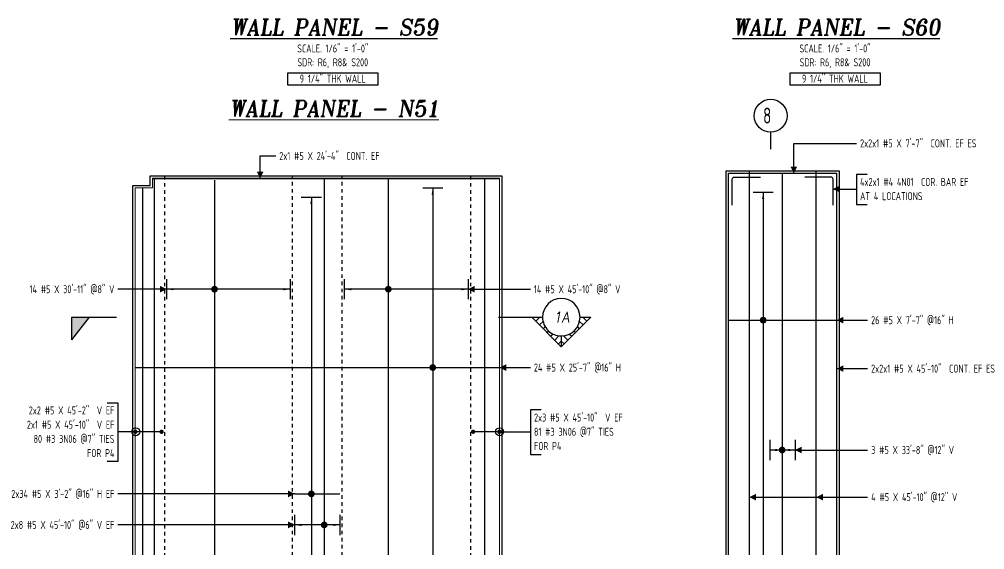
# Model space of a CAD drawing. Header units: inches. Extents: x -3675 to 38568, y -2433 to 4174.
# Drawn here: x 22799 to 23613, y -216 to 231 of the extents above; entities that cross this region are included whole.
import ezdxf
from ezdxf.enums import TextEntityAlignment as Align

# ---------------------------------------------------------------- set-up
doc = ezdxf.new("R2010")
doc.units = ezdxf.units.IN
doc.header["$MEASUREMENT"] = 0
doc.linetypes.add('HIDDEN', pattern=[6, 3, -3])
doc.linetypes.add('PHANTOM', pattern=[2.5, 1.25, -0.25, 0.25, -0.25, 0.25, -0.25])
doc.layers.get('0').update_dxf_attribs({"linetype": 'CONTINUOUS'})
for name, color, linetype in [('0-25TEXT', 7, 'CONTINUOUS'), ('0-35', 3, 'CONTINUOUS'), ('0-35TEXT', 3, 'CONTINUOUS'), ('0-50', 10, 'CONTINUOUS'), ('3', 3, 'CONTINUOUS'), ('BAR-LBL', 2, 'CONTINUOUS'), ('GRID', 8, 'PHANTOM'), ('hidden', 7, 'HIDDEN'), ('RANGELAY', 7, 'CONTINUOUS'), ('REBARS', 4, 'CONTINUOUS')]:
    doc.layers.add(name, color=color, linetype=linetype)
doc.layers.add('COVER', color=6, linetype='CONTINUOUS', lineweight=0, plot=False)
doc.styles.add('AR', font='ARCHQUIK.shx', dxfattribs={"width": 0.8})
doc.styles.add('ROMANT', font='romant')
doc.dimstyles.new('CADS_DIM_48', dxfattribs={"dimscale": 48, "dimtxt": 0.09375, "dimasz": 0.09375, "dimexe": 0.0625, "dimexo": 0.0625, "dimgap": 0.09375, "dimtad": 0, "dimtih": 1, "dimtoh": 1, "dimzin": 1, "dimdsep": 46, "dimlunit": 4, "dimtxsty": 'AR', "dimblk": 'CLOSED', "dimcen": 0.1875, "dimadec": 0, "dimazin": 0, "dimtfac": 1, "dimtofl": 0, "dimtmove": 0, "dimatfit": 1, "dimldrblk": 'DOTBLANK', "dimfxl": 1, "dimtzin": 0, "dimarcsym": 0})

# ---------------------------------------------------------------- blocks, each defined once
blk = doc.blocks.new('leadrblk')
blk.add_lwpolyline([(0, 0, 0, 1, 0), (1, 0, 1, 1, 0)], format="xyseb")
blk = doc.blocks.new('_DotBlank')
at = {"layer": '0-35', "color": 0, "lineweight": -2}
blk.add_line((-0.5, 0), (-1, 0), dxfattribs=at)
blk.add_circle((0, 0), 0.5, dxfattribs=at)
blk = doc.blocks.new('SECTARO')
at = {"linetype": 'Continuous'}
blk.add_line((33.32, 16.99), (20.13, 0), dxfattribs=at)
for p, q in [((33.32, 16.99), (33.32, 0)), ((33.32, 0), (0, 0))]:
    blk.add_line(p, q)
for points in [[(33.32, 0), (33.32, 16.99), (33.32, 0), (20.13, 0)], [(33.32, 16.99), (20.13, 0), (33.32, 0), (33.32, 16.99)]]:
    blk.add_solid(points, dxfattribs=at)
blk = doc.blocks.new('*X3')
at = {"color": 0, "linetype": 'Continuous'}
for p, q in [((-1.108, 0.278), (-1.075, 0.312)), ((-1.081, 0.217), (-1.031, 0.267)), ((-1.013, 0.197), (-0.986, 0.223)), ((-0.96, 0.161), (-0.942, 0.179)), ((-0.92, 0.112), (-0.898, 0.135)), ((-0.895, 0.05), (-0.854, 0.091)), ((-0.856, 0), (-0.81, 0.046)), ((-0.768, 0), (-0.765, 0.002))]:
    blk.add_line(p, q, dxfattribs=at)
blk = doc.blocks.new('*X2')
at = {"color": 0, "linetype": 'Continuous'}
for p, q in [((-1.108, 0.278), (-1.075, 0.312)), ((-0.96, 0.161), (-0.942, 0.179)), ((-0.856, 0), (-0.81, 0.046))]:
    blk.add_line(p, q, dxfattribs=at)
blk = doc.blocks.new('SECTNU')
at = {"linetype": 'Continuous'}
blk.add_line((-24.74, 0), (-32.81, 0), dxfattribs=at)
blk.add_line((0, 0), (-24.74, 0))
at = {"layer": '3'}
for p, q in [((-68.89, 0), (-46.81, 22.07)), ((-60.81, 0), (-68.89, 0))]:
    blk.add_line(p, q, dxfattribs=at)
at = {"layer": '3', "linetype": 'Continuous'}
blk.add_line((-46.81, 14), (-46.81, 22.07), dxfattribs=at)
at = {"layer": '3'}
for points in [[(-46.81, 22.07), (-24.74, 0), (-32.81, 0, 1)], [(-32.81, 0, 0.414214), (-46.81, 14)]]:
    blk.add_lwpolyline(points, format="xyb", dxfattribs=at)
for start, end in [(90, 180), (180, 0)]:
    blk.add_arc((-46.81, 0), 14, start, end, dxfattribs=at)
at = {"linetype": 'Continuous', "xscale": -64, "yscale": 64, "zscale": 64, "rotation": 359.9999999999999}
blk.add_blockref('*X3', (-117.73, 0), dxfattribs=at)
at = {"linetype": 'Continuous', "xscale": 64, "yscale": 64, "zscale": 64}
for name in ['*X3', '*X2']:
    blk.add_blockref(name, (24.1, 0), dxfattribs=at)
at = {"linetype": 'Continuous', "style": 'ROMANT', "oblique": 9, "width": 0.9}
blk.add_attdef('NO', text='', height=8, dxfattribs=at).set_placement((-46.81, 0), align=Align.MIDDLE)
blk = doc.blocks.new('*U1185', base_point=(23397.5, 100.73))
at = {"layer": 'REBARS', "color": 0}
blk.add_lwpolyline([(23397.5, 101.05), (23488.5, 101.05)], dxfattribs=at)
blk = doc.blocks.new('*U1186', base_point=(23396.94, -448.95))
at = {"layer": 'REBARS', "color": 0}
blk.add_lwpolyline([(23397.25, -448.95), (23397.25, 101.05)], dxfattribs=at)
blk = doc.blocks.new('*U1494', base_point=(23400.18, 98.05))
at = {"layer": 'REBARS', "color": 0}
blk.add_lwpolyline([(23400.43, 74.05), (23400.43, 96.05, -0.414213), (23402.18, 97.8), (23424.18, 97.8)], format="xyb", dxfattribs=at)
blk = doc.blocks.new('*U1198', base_point=(23488.81, -448.95))
at = {"layer": 'REBARS', "color": 0}
blk.add_lwpolyline([(23488.5, -448.95), (23488.5, 101.05)], dxfattribs=at)
blk = doc.blocks.new('*U1495', base_point=(23485.57, 98.05))
at = {"layer": 'REBARS', "color": 0}
blk.add_lwpolyline([(23485.32, 74.05), (23485.32, 96.05, 0.414213), (23483.57, 97.8), (23461.57, 97.8)], format="xyb", dxfattribs=at)
blk = doc.blocks.new('*U1199', base_point=(23442.12, 101.15))
at = {"layer": 'REBARS', "color": 0}
blk.add_lwpolyline([(23442.43, 101.15), (23442.43, -302.85)], dxfattribs=at)
blk = doc.blocks.new('rendmark')
at = {"color": 4}
blk.add_line((0, -3), (0, 3), dxfattribs=at)
blk = doc.blocks.new('rarrow')
at = {"color": 7}
blk.add_solid([(2, -0.33), (2, 0.33), (0, 0)], dxfattribs=at)
blk = doc.blocks.new('*U1810', base_point=(23453.38, -132.23))
at = {"layer": 'RANGELAY'}
blk.add_line((23453.38, -132.23), (23432.38, -132.23), dxfattribs=at)
at = {"layer": 'RANGELAY', "xscale": 2.834645669291339, "yscale": 2.834645669291339}
for name, p, rotation in [('rendmark', (23432.38, -132.23), 359.999996929531), ('rendmark', (23453.38, -132.23), 180), ('rarrow', (23432.38, -132.23), 359.999996929531), ('rarrow', (23453.38, -132.23), 180)]:
    blk.add_blockref(name, p, dxfattribs=dict(at, rotation=rotation))
blk = doc.blocks.new('VPM75B8B2')
at = {"const_width": 1}
blk.add_lwpolyline([(-0.5, 0, 1), (0.5, 0, 1)], format="xyb", close=True, dxfattribs=at)
blk = doc.blocks.new('*U1200', base_point=(23397.5, -23.11))
at = {"layer": 'REBARS', "color": 0}
blk.add_lwpolyline([(23397.5, -22.8), (23488.5, -22.8)], dxfattribs=at)
blk = doc.blocks.new('*U1809', base_point=(23426.44, 85.05))
at = {"layer": 'RANGELAY'}
blk.add_line((23426.44, 85.05), (23426.44, -303.45), dxfattribs=at)
at = {"layer": 'RANGELAY', "xscale": 2.834645669291339, "yscale": 2.834645669291339}
for name, p, rotation in [('rendmark', (23426.44, 85.05), 269.9999999999999), ('rarrow', (23426.44, 85.05), 269.9999999999999), ('rarrow', (23426.44, -303.45), 89.999996929531), ('rendmark', (23426.44, -303.45), 89.999996929531)]:
    blk.add_blockref(name, p, dxfattribs=dict(at, rotation=rotation))
blk = doc.blocks.new('VPM75B9B2')
at = {"const_width": 1}
blk.add_lwpolyline([(-0.5, 0, 1), (0.5, 0, 1)], format="xyb", close=True, dxfattribs=at)
blk = doc.blocks.new('*U1201', base_point=(23470.92, -446.95))
at = {"layer": 'REBARS', "color": 0}
blk.add_lwpolyline([(23471.23, -446.95), (23471.23, 103.05)], dxfattribs=at)
blk = doc.blocks.new('*U1202', base_point=(23414.54, -446.95))
at = {"layer": 'REBARS', "color": 0}
blk.add_lwpolyline([(23414.85, -446.95), (23414.85, 103.05)], dxfattribs=at)
blk = doc.blocks.new('*U1529', base_point=(23110.1, 96.75))
at = {"layer": 'REBARS', "color": 0}
blk.add_lwpolyline([(23110.41, 96.75), (23110.41, -453.25)], dxfattribs=at)
blk = doc.blocks.new('*U1808', base_point=(23177.61, 3.3))
at = {"layer": 'RANGELAY'}
blk.add_line((23177.61, 3.3), (23073.61, 3.3), dxfattribs=at)
at = {"layer": 'RANGELAY', "xscale": 2.834645669291339, "yscale": 2.834645669291339}
for name, p, rotation in [('rendmark', (23073.61, 3.3), 359.9999969295309), ('rendmark', (23177.61, 3.3), 179.9999999999999), ('rarrow', (23073.61, 3.3), 359.9999969295309), ('rarrow', (23177.61, 3.3), 179.9999999999999)]:
    blk.add_blockref(name, p, dxfattribs=dict(at, rotation=rotation))
blk = doc.blocks.new('VPM75BC82')
at = {"const_width": 1}
blk.add_lwpolyline([(-0.5, 0, 1), (0.5, 0, 1)], format="xyb", close=True, dxfattribs=at)
blk = doc.blocks.new('*U1207', base_point=(22896.98, -63.03))
at = {"layer": 'REBARS', "color": 0}
blk.add_lwpolyline([(22896.98, -62.72), (23203.98, -62.72)], dxfattribs=at)
blk = doc.blocks.new('*U1806', base_point=(23147.89, 88.75))
at = {"layer": 'RANGELAY'}
blk.add_line((23147.89, 88.75), (23147.89, -274.25), dxfattribs=at)
at = {"layer": 'RANGELAY', "xscale": 2.834645669291339, "yscale": 2.834645669291339}
for name, p, rotation in [('rendmark', (23147.89, 88.75), 269.9999999999999), ('rarrow', (23147.89, 88.75), 269.9999999999999), ('rendmark', (23147.89, -274.25), 89.999996929531), ('rarrow', (23147.89, -274.25), 89.999996929531)]:
    blk.add_blockref(name, p, dxfattribs=dict(at, rotation=rotation))
blk = doc.blocks.new('VPM75BF22')
at = {"const_width": 1}
blk.add_lwpolyline([(-0.5, 0, 1), (0.5, 0, 1)], format="xyb", close=True, dxfattribs=at)
blk = doc.blocks.new('*U1805', base_point=(23045.55, 80.75))
at = {"layer": 'RANGELAY'}
blk.add_line((23045.55, 80.75), (23045.55, -437.25), dxfattribs=at)
at = {"layer": 'RANGELAY', "xscale": 2.834645669291339, "yscale": 2.834645669291339}
for name, p, rotation in [('rendmark', (23045.55, 80.75), 269.9999999999999), ('rarrow', (23045.55, 80.75), 269.9999999999999), ('rendmark', (23045.55, -437.25), 89.999996929531), ('rarrow', (23045.55, -437.25), 89.999996929531)]:
    blk.add_blockref(name, p, dxfattribs=dict(at, rotation=rotation))
blk = doc.blocks.new('VPM75BFA2')
at = {"const_width": 1}
blk.add_lwpolyline([(-0.5, 0, 1), (0.5, 0, 1)], format="xyb", close=True, dxfattribs=at)
blk = doc.blocks.new('*U1208', base_point=(23031.61, -169.53))
at = {"layer": 'REBARS', "color": 0}
blk.add_lwpolyline([(23031.61, -169.22), (23069.61, -169.22)], dxfattribs=at)
blk = doc.blocks.new('*U1530', base_point=(23056.08, 97.06))
at = {"layer": 'REBARS', "color": 0}
blk.add_lwpolyline([(23056.39, 97.06), (23056.39, -452.94)], dxfattribs=at)
blk = doc.blocks.new('*U1804', base_point=(23069.61, -195.37))
at = {"layer": 'RANGELAY'}
blk.add_line((23069.61, -195.37), (23031.61, -195.37), dxfattribs=at)
at = {"layer": 'RANGELAY', "xscale": 2.834645669291339, "yscale": 2.834645669291339}
for name, p, rotation in [('rendmark', (23031.61, -195.37), 359.9999969295309), ('rendmark', (23069.61, -195.37), 179.9999999999999), ('rarrow', (23031.61, -195.37), 359.9999969295309), ('rarrow', (23069.61, -195.37), 179.9999999999999)]:
    blk.add_blockref(name, p, dxfattribs=dict(at, rotation=rotation))
blk = doc.blocks.new('VPM75C0E2')
at = {"const_width": 1}
blk.add_lwpolyline([(-0.5, 0, 1), (0.5, 0, 1)], format="xyb", close=True, dxfattribs=at)
blk = doc.blocks.new('*U1209', base_point=(22963.57, 95.06))
at = {"layer": 'REBARS', "color": 0}
blk.add_lwpolyline([(22963.89, 95.06), (22963.89, -275.94)], dxfattribs=at)
blk = doc.blocks.new('*U1803', base_point=(23027.61, 3.3))
at = {"layer": 'RANGELAY'}
blk.add_line((23027.61, 3.3), (22923.61, 3.3), dxfattribs=at)
at = {"layer": 'RANGELAY', "xscale": 2.834645669291339, "yscale": 2.834645669291339}
for name, p, rotation in [('rendmark', (22923.61, 3.3), 359.9999969295309), ('rendmark', (23027.61, 3.3), 179.9999999999999), ('rarrow', (22923.61, 3.3), 359.9999969295309), ('rarrow', (23027.61, 3.3), 179.9999999999999)]:
    blk.add_blockref(name, p, dxfattribs=dict(at, rotation=rotation))
blk = doc.blocks.new('VPM75C222')
at = {"const_width": 1}
blk.add_lwpolyline([(-0.5, 0, 1), (0.5, 0, 1)], format="xyb", close=True, dxfattribs=at)
blk = doc.blocks.new('*U1802', base_point=(23204.23, -116.85))
at = {"layer": 'REBARS', "color": 0, "const_width": 1.8}
for points in [[(23181.92, -115.95, 1), (23181.92, -117.75, 1), (23181.92, -115.95)], [(23204.04, -117.75, 1), (23204.04, -115.95, 1), (23204.04, -117.75)]]:
    blk.add_lwpolyline(points, format="xyb", dxfattribs=at)
at = {"layer": 'REBARS', "color": 0}
blk.add_lwpolyline([(23204.04, -116.85), (23181.92, -116.85)], dxfattribs=at)
blk = doc.blocks.new('*U1210', base_point=(23192.09, -453.25))
at = {"layer": 'REBARS', "color": 0}
blk.add_lwpolyline([(23191.78, -453.25), (23191.78, 96.75)], dxfattribs=at)
blk = doc.blocks.new('*U1211', base_point=(22913.7, -453.25))
at = {"layer": 'REBARS', "color": 0}
blk.add_lwpolyline([(22913.39, -453.25), (22913.39, 96.75)], dxfattribs=at)
blk = doc.blocks.new('*U1212', base_point=(22903.64, -453.25))
at = {"layer": 'REBARS', "color": 0}
blk.add_lwpolyline([(22903.33, -453.25), (22903.33, 88.75)], dxfattribs=at)
blk = doc.blocks.new('*U1801', base_point=(22919.48, -116.85))
at = {"layer": 'REBARS', "color": 0, "const_width": 1.8}
for points in [[(22897.17, -115.95, 1), (22897.17, -117.75, 1), (22897.17, -115.95)], [(22919.29, -117.75, 1), (22919.29, -115.95, 1), (22919.29, -117.75)]]:
    blk.add_lwpolyline(points, format="xyb", dxfattribs=at)
at = {"layer": 'REBARS', "color": 0}
blk.add_lwpolyline([(22919.29, -116.85), (22897.17, -116.85)], dxfattribs=at)
blk = doc.blocks.new('*U1213', base_point=(22912.23, 96.44))
at = {"layer": 'REBARS', "color": 0}
blk.add_lwpolyline([(22912.23, 96.75), (23204.23, 96.75)], dxfattribs=at)

msp = doc.modelspace()

# ---------------------------------------------------------------- linework, layer by layer
at = {"layer": '0-25TEXT'}
for points in [[(23452.26529, 101.04601), (23452.26529, 126.22379), (23505.12001, 126.22379)], [(23002.33251, 96.74842), (23002.33251, 115.62083), (23015.5076, 115.62083)], [(23514.11907, 100.08697), (23505.12001, 100.08697), (23505.12001, 74.58964), (23514.11907, 74.58964)], [(23485.3207, 87.71327), (23505.12001, 87.71327)], [(22923.60544, 3.30126), (22882.5107, 3.30126)], [(23177.60544, 3.30126), (23230.15471, 3.30126)], [(23488.42544, -22.80141), (23514.42544, -22.80141)], [(23204.15471, -62.71829), (23230.15471, -62.71829)], [(23488.50111, -63.62738), (23514.42544, -63.62738)], [(22873.51164, -92.47937), (22882.5107, -92.47937), (22882.5107, -141.97417), (22873.51164, -141.97417)], [(23239.2295, -98.47874), (23230.23044, -98.47874), (23230.23044, -135.9748), (23239.2295, -135.9748)], [(23453.37617, -132.22958), (23514.50117, -132.22958)], [(23031.60544, -169.21722), (22882.5107, -169.21722)], [(23414.85173, -171.95399), (23514.50117, -171.95399)], [(23031.60544, -195.3691), (22882.5107, -195.3691)]]:
    msp.add_lwpolyline(points, dxfattribs=at)
at = {"layer": '0-35'}
for points in [[(22909.60544, 98.74842), (23206.23044, 98.74842), (23206.23044, -455.25158), (22894.98044, -455.25158), (22894.98044, 90.74842), (22909.60544, 90.74842)], [(23395.25117, 103.04601), (23490.50117, 103.04601), (23490.50117, -450.95399), (23395.25117, -450.95399)]]:
    msp.add_lwpolyline(points, close=True, dxfattribs=at)
at = {"layer": '0-50'}
for points in [[(23025.67796, 185.69915), (23101.5648, 185.69915), (23101.5648, 175.34279), (23025.67796, 175.34279)], [(23449.08578, 185.69915), (23524.97263, 185.69915), (23524.97263, 175.34279), (23449.08578, 175.34279)]]:
    msp.add_lwpolyline(points, close=True, dxfattribs=at)
msp.add_circle((23432.75814, 149.51821), 13.87094, dxfattribs=at)
at = {"layer": 'COVER'}
for points in [[(23397.25117, 101.04601), (23488.50117, 101.04601), (23488.50117, -448.95399), (23397.25117, -448.95399)], [(22911.60544, 96.74842), (23204.23044, 96.74842), (23204.23044, -453.25158), (22896.98044, -453.25158), (22896.98044, 88.74842), (22911.60544, 88.74842)]]:
    msp.add_lwpolyline(points, close=True, dxfattribs=at)
at = {"layer": 'GRID', "lineweight": -3}
msp.add_lwpolyline([(23432.75814, 135.64727), (23432.75814, 121.02727)], dxfattribs=at)
at = {"layer": 'hidden'}
for p, q in [((22921.60544, 98.74842), (22921.60544, -455.25158)), ((23029.60544, -455.25158), (23029.60544, 98.74842)), ((23071.60544, -455.25158), (23071.60544, 98.74842)), ((23179.60544, 98.74842), (23179.60544, -455.25158))]:
    msp.add_line(p, q, dxfattribs=at)

# ---------------------------------------------------------------- block references
ref = msp.add_blockref('SECTNU', (23203.39129, -20.27584), dxfattribs=dict(xscale=1.129181470141702, yscale=1.129181470141702, zscale=1.129181470141702, rotation=180))
ref.add_attrib('NO', '1A', dxfattribs={"linetype": 'Continuous', "height": 9.033452, "style": 'ROMANT', "oblique": 9, "width": 0.9}).set_placement((23256.25132, -20.27586), align=Align.MIDDLE)
at = {"xscale": 1.129181470141702, "yscale": 1.129181470141702, "zscale": 1.129181470141702, "rotation": 180}
msp.add_blockref('SECTARO', (22881.1375, -20.27584), dxfattribs=at)
at = {"layer": '0-25TEXT'}
for name, p, xscale, yscale, rotation in [('leadrblk', (23452.26529, 101.04601), 5.623937007874017, 2.250708661417324, 90.00000153523449), ('leadrblk', (23002.33251, 96.74842), 5.623937007874017, 2.250708661417324, 90.00000153523449), ('leadrblk', (22923.60544, 3.30126), 5.623937007874017, 2.250708661417324, 180.000003070469), ('VPM75C222', (22963.88718, 3.30126), 2.834645669291338, 2.834645669291338, 179.9999999999999), ('VPM75BC82', (23110.40895, 3.30126), 2.834645669291338, 2.834645669291338, 179.9999999999999), ('VPM75B9B2', (23426.44198, -22.80141), 2.834645669291338, 2.834645669291338, 269.9999999999999), ('VPM75BF22', (23147.89372, -62.71829), 2.834645669291338, 2.834645669291338, 269.9999999999999), ('VPM75B8B2', (23442.43322, -132.22958), 2.834645669291338, 2.834645669291338, 179.9999999999999), ('leadrblk', (23031.60544, -169.21722), 5.623937007874017, 2.250708661417324, 180.000003070469), ('VPM75BFA2', (23045.54803, -169.21722), 2.834645669291338, 2.834645669291338, 269.9999999999999), ('leadrblk', (23031.60544, -195.3691), 5.623937007874017, 2.250708661417324, 180.000003070469), ('VPM75C0E2', (23056.39319, -195.3691), 2.834645669291338, 2.834645669291338, 179.9999999999999)]:
    msp.add_blockref(name, p, dxfattribs=dict(at, xscale=xscale, yscale=yscale, rotation=rotation))
at = {"layer": '0-25TEXT', "xscale": 5.623937007874017, "yscale": 2.250708661417324}
for p in [(23485.3207, 87.71327), (23177.60544, 3.30125), (23488.42544, -22.80141), (23204.15471, -62.71829), (23488.50111, -63.62738), (23453.37617, -132.22958), (23414.85173, -171.95399), (23471.23394, -171.95397)]:
    msp.add_blockref('leadrblk', p, dxfattribs=at)
at = {"layer": 'RANGELAY'}
for name, p in [('*U1806', (23147.89372, 88.74842)), ('*U1809', (23426.44198, 85.04601)), ('*U1805', (23045.54803, 80.74842)), ('*U1803', (23027.60544, 3.30126)), ('*U1808', (23177.60544, 3.30126)), ('*U1810', (23453.37617, -132.22958)), ('*U1804', (23069.60544, -195.3691))]:
    msp.add_blockref(name, p, dxfattribs=at)
at = {"layer": 'REBARS', "color": 4}
for name, p in [('*U1186', (23396.93885, -448.95399)), ('*U1185', (23397.50117, 100.73351)), ('*U1494', (23400.18164, 98.04601)), ('*U1202', (23414.53931, -446.95399)), ('*U1199', (23442.12072, 101.15215)), ('*U1495', (23485.5707, 98.04601)), ('*U1201', (23470.92152, -446.95399)), ('*U1198', (23488.81349, -448.95399)), ('*U1213', (22912.22783, 96.43592)), ('*U1211', (22913.7038, -453.25158)), ('*U1209', (22963.57467, 95.06261)), ('*U1530', (23056.08069, 97.06261)), ('*U1529', (23110.09645, 96.74842)), ('*U1210', (23192.09148, -453.25158)), ('*U1212', (22903.64107, -453.25158)), ('*U1200', (23397.50117, -23.11391)), ('*U1207', (22896.98044, -63.03079)), ('*U1801', (22919.48032, -116.8518)), ('*U1802', (23204.23035, -116.85181)), ('*U1208', (23031.60544, -169.52972))]:
    msp.add_blockref(name, p, dxfattribs=at)

# ---------------------------------------------------------------- texts
at = {"color": 7, "linetype": 'Continuous', "style": 'ROMANT', "oblique": 9, "width": 0.95}
for s, p in [('%%UWALL PANEL - S59', (23064.99326, 217.27105)), ('%%UWALL PANEL - S60', (23488.40108, 217.27105))]:
    msp.add_text(s, height=13.5, dxfattribs=at).set_placement(p, align=Align.CENTER)
at = {"layer": '0-35TEXT', "style": 'AR', "width": 0.8}
for s, p in [('SCALE. 1/6" = 1\'-0"', (23063.62138, 202.82416)), ('SCALE. 1/6" = 1\'-0"', (23487.02921, 202.82416)), ('SDR: R6, R8& S200', (23063.62138, 191.15597)), ('SDR: R6, R8& S200', (23487.02921, 191.15597)), ('9 1/4" THK WALL', (23063.54446, 177.36795)), ('9 1/4" THK WALL', (23486.95229, 177.36795))]:
    msp.add_text(s, height=6.7498312, dxfattribs=at).set_placement(p, align=Align.CENTER)
for s, height, p in [('AT 4 LOCATIONS', 6.7498312, (23508.1197, 78.33925)), ('FOR P4', 6.749831, (23233.23013, -132.22519))]:
    msp.add_text(s, height=height, dxfattribs=at).set_placement(p)
msp.add_text('FOR P4', height=6.749831, dxfattribs=at).set_placement((22879.51101, -138.22457), align=Align.RIGHT)
at = {"layer": '0-50', "style": 'AR', "width": 0.8}
msp.add_text('8', height=13.5, dxfattribs=at).set_placement((23426.36124, 142.89747))
at = {"layer": 'BAR-LBL', "style": 'AR', "width": 0.8}
for s, p in [('2x2x1 #5 X 7\'-7"  CONT. EF ES', (23508.1197, 122.84915)), ('2x1 #5 X 24\'-4"  CONT. EF', (23018.50728, 112.24618)), ('4x2x1 #4 4N01  COR. BAR EF', (23508.1197, 90.33799)), ('14 #5 X 45\'-10" @8" V', (23233.1544, -0.07339)), ('26 #5 X 7\'-7" @16" H', (23517.42512, -26.17605)), ('24 #5 X 25\'-7" @16" H', (23233.1544, -66.09294)), ('2x2x1 #5 X 45\'-10"  CONT. EF ES', (23517.42512, -67.00202)), ('2x3 #5 X 45\'-10"  V EF', (23233.23013, -108.22771)), ('81 #3 3N06 @7" TIES', (23233.23013, -120.22645)), ('3 #5 X 33\'-8" @12" V', (23517.50085, -135.60422)), ('4 #5 X 45\'-10" @12" V', (23517.50085, -175.32864))]:
    msp.add_text(s, height=6.7492913, dxfattribs=at).set_placement(p)
for s, p in [('14 #5 X 30\'-11" @8" V', (22879.51101, -0.07339)), ('2x2 #5 X 45\'-2"  V EF', (22879.51101, -102.22835)), ('2x1 #5 X 45\'-10"  V EF', (22879.51101, -114.22709)), ('80 #3 3N06 @7" TIES', (22879.51101, -126.22583)), ('2x34 #5 X 3\'-2" @16" H EF', (22879.51101, -172.59187)), ('2x8 #5 X 45\'-10" @6" V EF', (22879.51101, -198.74374))]:
    msp.add_text(s, height=6.7492913, dxfattribs=at).set_placement(p, align=Align.RIGHT)
at = {"layer": 'COVER', "style": 'ROMANT', "oblique": 9, "width": 0.95}
msp.add_text('%%UWALL PANEL - N51', height=13.5, dxfattribs=at).set_placement((23064.99326, 148.74626), align=Align.CENTER)

# ---------------------------------------------------------------- leaders
at = {"layer": '0-25TEXT'}
for points in [[(22897.48044, -116.85181), (22882.5107, -116.85181)], [(23204.23035, -116.85181), (23230.23044, -116.85181)]]:
    msp.add_leader(points, dimstyle='CADS_DIM_48', override={"dimscale": 72, "dimgap": 0.03125, "dimtad": 0, "dimtih": 0, "dimtoh": 0, "dimdec": 3, "dimtdec": 3}, dxfattribs=at)

doc.saveas('drawing.dxf')
